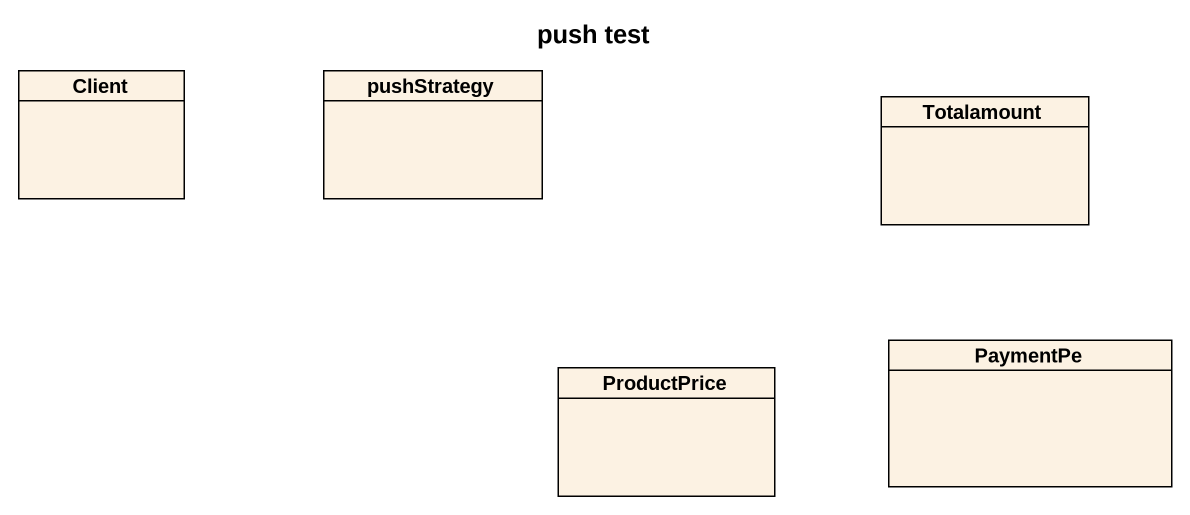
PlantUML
@startuml
title push test
hide circle
hide empty members
class Client
class pushStrategy
class Totalamount
class ProductPrice
class PaymentPe
@enduml
